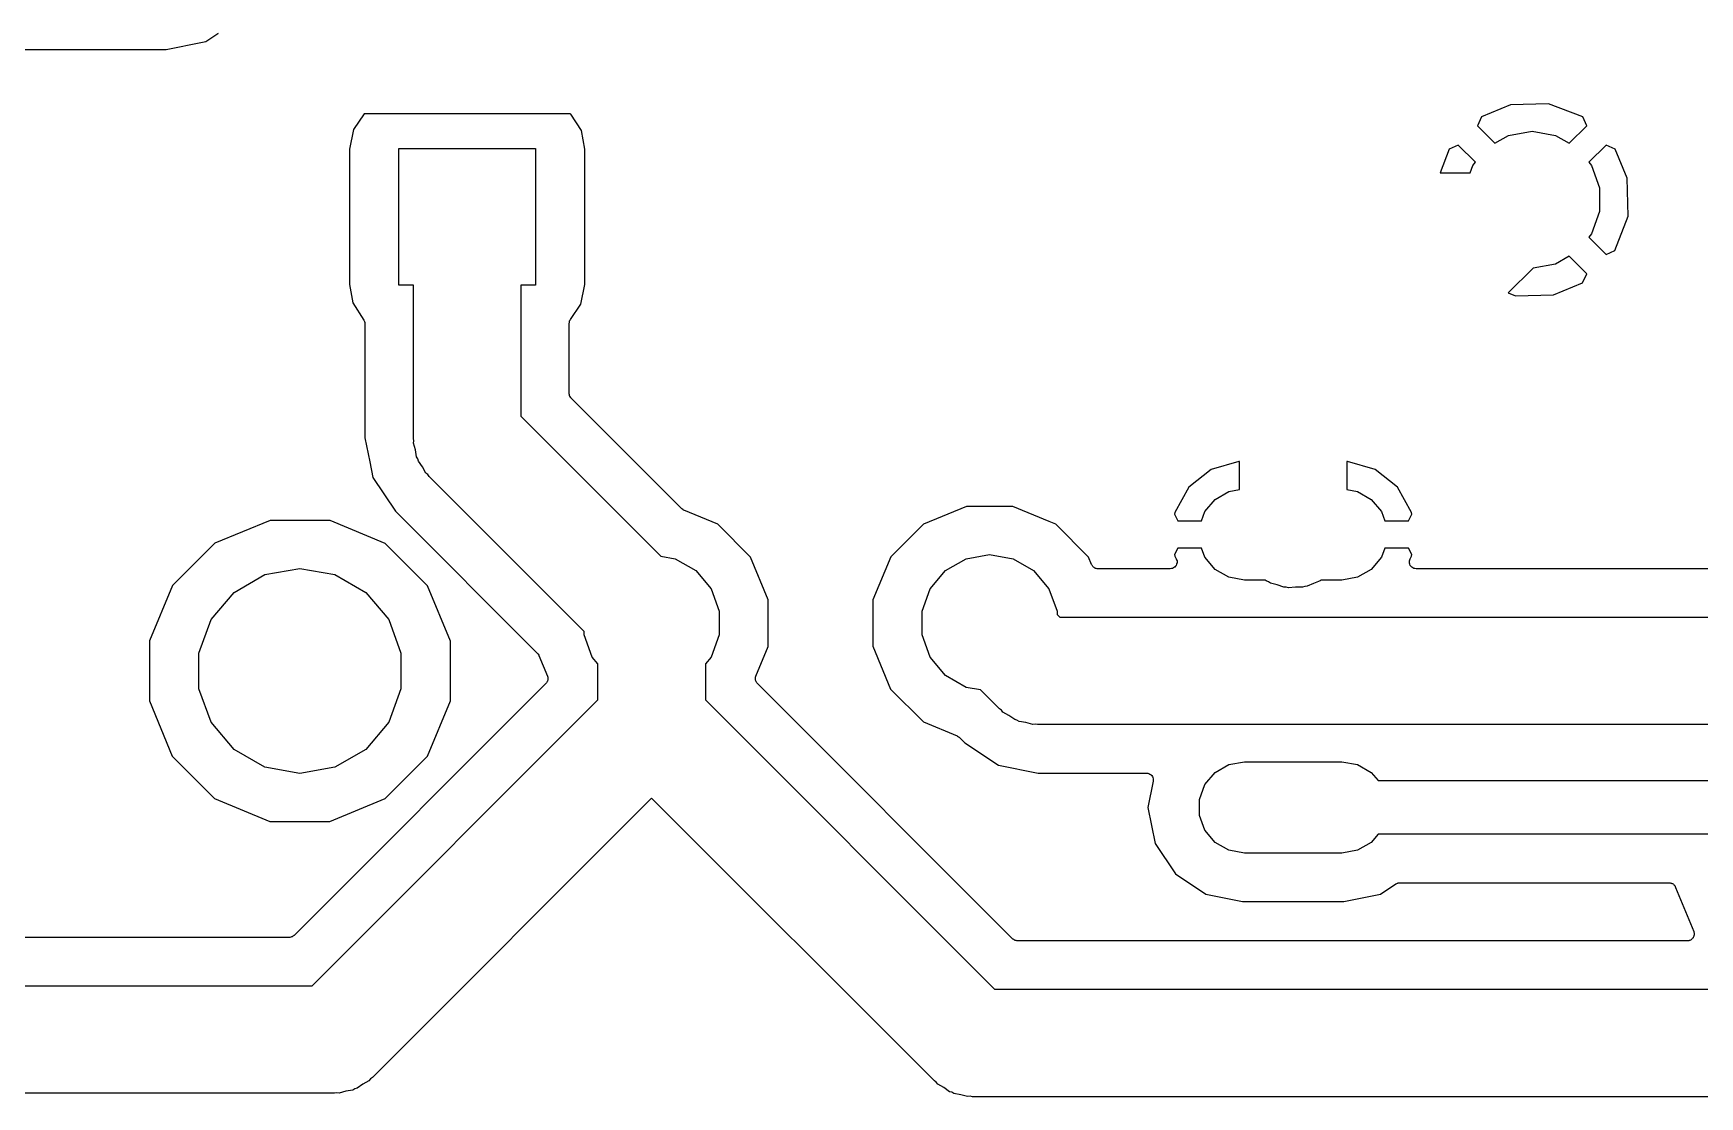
# Model space of a CAD drawing. Extents: x 38 to 133, y -144 to -38.
# Drawn here: x 70.29 to 101.29, y -110.79 to -91.01 of the extents above; entities that cross this region are included whole.
import ezdxf

# ---------------------------------------------------------------- set-up
doc = ezdxf.new("R2010")
doc.units = 0
doc.header["$MEASUREMENT"] = 0
doc.layers.add('BLACK', color=7, linetype='CONTINUOUS')

msp = doc.modelspace()

# ---------------------------------------------------------------- linework, layer by layer
at = {"layer": 'Black'}
for p, q in [((73.4971, -91.1611), (73.7204, -91.0119)), ((73.7204, -91.0119), (73.7343, -91.0058)), ((57.844, -91.308), (72.7585, -91.308)), ((72.7585, -91.308), (73.432, -91.174)), ((73.432, -91.174), (73.4971, -91.1611)), ((73.432, -91.174), (73.432, -91.174)), ((97.768, -92.3359), (97.2286, -92.5594)), ((98.4768, -92.3174), (97.768, -92.3359)), ((99.1117, -92.5611), (98.4768, -92.3174)), ((76.4414, -92.5035), (76.2425, -92.7946)), ((80.2734, -92.5035), (76.4414, -92.5035)), ((80.2855, -92.5118), (80.2734, -92.5035)), ((80.4831, -92.8188), (80.2855, -92.5118)), ((97.2286, -92.5594), (97.1532, -92.7283)), ((99.1864, -92.7283), (99.1117, -92.5611)), ((76.2425, -92.7946), (76.1677, -93.1643)), ((80.5479, -93.1634), (80.4831, -92.8188)), ((97.1532, -92.7283), (97.4784, -93.0535)), ((97.4784, -93.0535), (97.7338, -92.9061)), ((97.7338, -92.9061), (98.1698, -92.8292)), ((98.1698, -92.8292), (98.6058, -92.9061)), ((98.6058, -92.9061), (98.8611, -93.0535)), ((98.8611, -93.0535), (99.1864, -92.7283)), ((76.1677, -93.1643), (76.1677, -95.6797)), ((77.0878, -95.6915), (77.0878, -93.1515)), ((77.0878, -93.1515), (79.6278, -93.1515)), ((79.6278, -93.1515), (79.6278, -95.6915)), ((80.5479, -93.7751), (80.5479, -93.1634)), ((96.6269, -93.1621), (96.4572, -93.604)), ((96.794, -93.0875), (96.6269, -93.1621)), ((97.1147, -93.4082), (96.794, -93.0875)), ((99.5456, -93.0875), (99.2248, -93.4082)), ((99.7145, -93.1629), (99.5456, -93.0875)), ((99.9379, -93.7023), (99.7145, -93.1629)), ((96.4572, -93.604), (97.0157, -93.604)), ((97.0157, -93.604), (97.0657, -93.4666)), ((97.0657, -93.4666), (97.1147, -93.4082)), ((99.2248, -93.4082), (99.2738, -93.4666)), ((99.2738, -93.4666), (99.4253, -93.8827)), ((80.5479, -95.4518), (80.5479, -93.7751)), ((99.4253, -93.8827), (99.4253, -94.3254)), ((99.9564, -94.4111), (99.9379, -93.7023)), ((99.4253, -94.3254), (99.2738, -94.7415)), ((99.7127, -95.046), (99.9564, -94.4111)), ((99.2738, -94.7415), (99.2248, -94.7999)), ((99.2248, -94.7999), (99.5456, -95.1206)), ((98.8611, -95.1546), (98.6058, -95.302)), ((99.1864, -95.4798), (98.8611, -95.1546)), ((99.5456, -95.1206), (99.7127, -95.046)), ((80.5479, -95.6788), (80.5479, -95.4518)), ((98.192, -95.375), (97.728, -95.839)), ((98.6058, -95.302), (98.192, -95.375)), ((99.1109, -95.6487), (99.1864, -95.4798)), ((76.1677, -95.6797), (76.2325, -96.0243)), ((77.3578, -95.6915), (77.0878, -95.6915)), ((77.3578, -98.5466), (77.3578, -95.6915)), ((79.6278, -95.6915), (79.3578, -95.6915)), ((79.3578, -95.6915), (79.3578, -98.1324)), ((80.473, -96.0485), (80.5479, -95.6788)), ((98.5716, -95.8721), (99.1109, -95.6487)), ((76.2325, -96.0243), (76.4376, -96.343)), ((80.2799, -96.3311), (80.473, -96.0485)), ((97.728, -95.839), (97.8627, -95.8907)), ((97.8627, -95.8907), (98.5716, -95.8721)), ((76.4376, -96.343), (76.4431, -96.356)), ((76.4431, -96.356), (76.4501, -96.3683)), ((76.4501, -96.3683), (76.4515, -96.3762)), ((76.4515, -96.3762), (76.4546, -96.3836)), ((76.4546, -96.3836), (76.4553, -96.3978)), ((76.4553, -96.3978), (76.4578, -96.4117)), ((80.2578, -96.4028), (80.2605, -96.3872)), ((80.2578, -97.707), (80.2578, -96.4028)), ((80.2605, -96.3872), (80.2617, -96.3713)), ((80.2617, -96.3713), (80.2643, -96.3656)), ((80.2643, -96.3656), (80.2654, -96.3594)), ((80.2654, -96.3594), (80.2734, -96.3456)), ((80.2734, -96.3456), (80.2799, -96.3311)), ((76.4578, -96.4117), (76.4578, -98.5341)), ((80.2587, -97.7125), (80.2578, -97.707)), ((80.2583, -97.7181), (80.2587, -97.7125)), ((80.2626, -97.7341), (80.2583, -97.7181)), ((80.2654, -97.7504), (80.2626, -97.7341)), ((80.2682, -97.7553), (80.2654, -97.7504)), ((80.2697, -97.7607), (80.2682, -97.7553)), ((80.2792, -97.7743), (80.2697, -97.7607)), ((80.2875, -97.7886), (80.2792, -97.7743)), ((80.2918, -97.7922), (80.2875, -97.7886)), ((80.295, -97.7968), (80.2918, -97.7922)), ((82.3501, -99.8519), (80.295, -97.7968)), ((79.3578, -98.1324), (81.9602, -100.735)), ((76.4578, -98.5341), (76.5469, -98.9822)), ((77.3654, -98.5899), (77.3578, -98.5466)), ((77.3616, -98.6338), (77.3654, -98.5899)), ((77.3954, -98.76), (77.3616, -98.6338)), ((77.4181, -98.8886), (77.3954, -98.76)), ((77.4401, -98.9267), (77.4181, -98.8886)), ((76.5469, -98.9822), (76.5469, -98.9822)), ((76.5469, -98.9822), (76.6047, -99.2727)), ((77.4515, -98.9692), (77.4401, -98.9267)), ((77.5264, -99.0762), (77.4515, -98.9692)), ((77.5917, -99.1894), (77.5264, -99.0762)), ((77.6254, -99.2177), (77.5917, -99.1894)), ((92.1997, -99.122), (91.785, -99.4534)), ((92.7166, -98.9724), (92.1997, -99.122)), ((92.726, -98.9724), (92.7166, -98.9724)), ((92.726, -99.4967), (92.726, -98.9724)), ((94.726, -98.9724), (94.726, -99.4967)), ((94.7354, -98.9724), (94.726, -98.9724)), ((95.2523, -99.122), (94.7354, -98.9724)), ((95.667, -99.4534), (95.2523, -99.122)), ((76.6047, -99.2727), (77.0231, -99.8989)), ((77.6507, -99.2537), (77.6254, -99.2177)), ((80.5355, -102.139), (77.6507, -99.2537)), ((91.785, -99.4534), (91.5254, -99.9245)), ((92.5283, -99.5316), (92.726, -99.4967)), ((94.726, -99.4967), (94.9237, -99.5316)), ((95.9266, -99.9245), (95.667, -99.4534)), ((87.6477, -99.8094), (86.8499, -100.139)), ((88.511, -99.8102), (87.6477, -99.8094)), ((89.186, -100.09), (88.511, -99.8102)), ((92.0831, -99.9052), (92.2728, -99.6791)), ((92.2728, -99.6791), (92.5283, -99.5316)), ((94.9237, -99.5316), (95.1792, -99.6791)), ((95.1792, -99.6791), (95.3689, -99.9052)), ((74.693, -100.07), (73.6635, -100.495)), ((75.8069, -100.071), (74.693, -100.07)), ((76.8356, -100.498), (75.8069, -100.071)), ((77.0231, -99.8989), (79.6639, -102.54)), ((82.3523, -99.8535), (82.3501, -99.8519)), ((82.354, -99.8556), (82.3523, -99.8535)), ((82.3703, -99.8661), (82.354, -99.8556)), ((82.3862, -99.8772), (82.3703, -99.8661)), ((82.3888, -99.8779), (82.3862, -99.8772)), ((82.3912, -99.8794), (82.3888, -99.8779)), ((83.0218, -100.141), (82.3912, -99.8794)), ((89.3083, -100.141), (89.186, -100.09)), ((91.5254, -99.9245), (91.5186, -99.9552)), ((91.5186, -99.9552), (91.5824, -100.076)), ((91.5824, -100.076), (92.0209, -100.076)), ((92.0209, -100.076), (92.0831, -99.9052)), ((95.3689, -99.9052), (95.4311, -100.076)), ((95.4311, -100.076), (95.8696, -100.076)), ((95.8696, -100.076), (95.9334, -99.9552)), ((95.9334, -99.9552), (95.9266, -99.9245)), ((83.6317, -100.752), (83.0218, -100.141)), ((86.8499, -100.139), (86.2389, -100.749)), ((89.9182, -100.752), (89.3083, -100.141)), ((73.6635, -100.495), (72.8752, -101.282)), ((77.6225, -101.286), (76.8356, -100.498)), ((81.9602, -100.735), (82.227, -100.782)), ((86.2389, -100.749), (85.9078, -101.546)), ((87.6414, -100.782), (88.0775, -100.705)), ((88.0775, -100.705), (88.5135, -100.782)), ((91.5824, -100.584), (91.5186, -100.705)), ((91.5186, -100.705), (91.5254, -100.735)), ((91.5254, -100.735), (91.5509, -100.782)), ((92.0209, -100.584), (91.5824, -100.584)), ((92.0831, -100.755), (92.0209, -100.584)), ((95.4311, -100.584), (95.3689, -100.755)), ((95.8696, -100.584), (95.4311, -100.584)), ((95.9334, -100.705), (95.8696, -100.584)), ((95.9011, -100.782), (95.9266, -100.735)), ((95.9266, -100.735), (95.9334, -100.705)), ((74.5952, -101.078), (75.2475, -100.963)), ((75.2475, -100.963), (75.8998, -101.078)), ((82.227, -100.782), (82.6104, -101.003)), ((82.6104, -101.003), (82.895, -101.342)), ((83.9613, -101.55), (83.6317, -100.752)), ((86.9734, -101.342), (87.258, -101.003)), ((87.258, -101.003), (87.6414, -100.782)), ((88.5135, -100.782), (88.8969, -101.003)), ((88.8969, -101.003), (89.1815, -101.342)), ((89.9757, -100.891), (89.9182, -100.752)), ((89.9802, -100.899), (89.9757, -100.891)), ((89.9831, -100.906), (89.9802, -100.899)), ((89.992, -100.917), (89.9831, -100.906)), ((89.9994, -100.929), (89.992, -100.917)), ((90.0061, -100.934), (89.9994, -100.929)), ((90.0115, -100.94), (90.0061, -100.934)), ((90.0234, -100.947), (90.0115, -100.94)), ((90.0344, -100.956), (90.0234, -100.947)), ((90.0424, -100.958), (90.0344, -100.956)), ((90.0497, -100.962), (90.0424, -100.958)), ((90.0633, -100.965), (90.0497, -100.962)), ((90.0764, -100.969), (90.0633, -100.965)), ((90.0848, -100.969), (90.0764, -100.969)), ((90.0931, -100.97), (90.0848, -100.969)), ((91.4396, -100.97), (90.0931, -100.97)), ((91.4601, -100.966), (91.4396, -100.97)), ((91.4807, -100.963), (91.4601, -100.966)), ((91.4818, -100.963), (91.4807, -100.963)), ((91.4831, -100.962), (91.4818, -100.963)), ((91.5011, -100.952), (91.4831, -100.962)), ((91.5193, -100.942), (91.5011, -100.952)), ((91.5202, -100.941), (91.5193, -100.942)), ((91.5213, -100.94), (91.5202, -100.941)), ((91.5346, -100.924), (91.5213, -100.94)), ((91.5483, -100.909), (91.5346, -100.924)), ((91.5488, -100.907), (91.5483, -100.909)), ((91.5496, -100.906), (91.5488, -100.907)), ((91.5567, -100.887), (91.5496, -100.906)), ((91.5509, -100.782), (91.5576, -100.801)), ((91.5642, -100.868), (91.5567, -100.887)), ((91.5576, -100.801), (91.5647, -100.821)), ((91.5643, -100.866), (91.5642, -100.868)), ((91.5647, -100.865), (91.5643, -100.866)), ((91.5647, -100.821), (91.5647, -100.822)), ((91.5647, -100.822), (91.5651, -100.823)), ((91.5651, -100.823), (91.5647, -100.844)), ((91.5647, -100.844), (91.5647, -100.865)), ((92.2728, -100.981), (92.0831, -100.755)), ((92.5283, -101.128), (92.2728, -100.981)), ((95.1792, -100.981), (94.9237, -101.128)), ((95.3689, -100.755), (95.1792, -100.981)), ((95.8869, -100.823), (95.8873, -100.822)), ((95.8873, -100.844), (95.8869, -100.823)), ((95.8873, -100.821), (95.8944, -100.801)), ((95.8873, -100.822), (95.8873, -100.821)), ((95.8873, -100.865), (95.8873, -100.844)), ((95.8877, -100.866), (95.8873, -100.865)), ((95.8878, -100.868), (95.8877, -100.866)), ((95.8953, -100.887), (95.8878, -100.868)), ((95.8944, -100.801), (95.9011, -100.782)), ((95.9024, -100.906), (95.8953, -100.887)), ((95.9032, -100.907), (95.9024, -100.906)), ((95.9037, -100.909), (95.9032, -100.907)), ((95.9174, -100.924), (95.9037, -100.909)), ((95.9307, -100.94), (95.9174, -100.924)), ((95.9318, -100.941), (95.9307, -100.94)), ((95.9327, -100.942), (95.9318, -100.941)), ((95.9509, -100.952), (95.9327, -100.942)), ((95.9689, -100.962), (95.9509, -100.952)), ((95.9702, -100.963), (95.9689, -100.962)), ((95.9713, -100.963), (95.9702, -100.963)), ((95.9919, -100.966), (95.9713, -100.963)), ((96.0124, -100.97), (95.9919, -100.966)), ((101.967, -100.97), (96.0124, -100.97)), ((72.8752, -101.282), (72.4481, -102.311)), ((74.0216, -101.409), (74.5952, -101.078)), ((75.8998, -101.078), (76.4734, -101.409)), ((78.0479, -102.316), (77.6225, -101.286)), ((82.895, -101.342), (83.0464, -101.758)), ((86.822, -101.758), (86.9734, -101.342)), ((89.1815, -101.342), (89.3329, -101.758)), ((92.8189, -101.18), (92.5283, -101.128)), ((93.2065, -101.18), (92.8189, -101.18)), ((93.226, -101.196), (93.2065, -101.18)), ((93.2673, -101.211), (93.226, -101.196)), ((93.3034, -101.236), (93.2673, -101.211)), ((93.4296, -101.27), (93.3034, -101.236)), ((93.5524, -101.315), (93.4296, -101.27)), ((93.5964, -101.315), (93.5524, -101.315)), ((93.6388, -101.326), (93.5964, -101.315)), ((93.769, -101.315), (93.6388, -101.326)), ((93.8996, -101.315), (93.769, -101.315)), ((93.941, -101.3), (93.8996, -101.315)), ((93.9848, -101.296), (93.941, -101.3)), ((94.1032, -101.241), (93.9848, -101.296)), ((94.226, -101.196), (94.1032, -101.241)), ((94.2455, -101.18), (94.226, -101.196)), ((94.6331, -101.18), (94.2455, -101.18)), ((94.9237, -101.128), (94.6331, -101.18)), ((73.5958, -101.916), (74.0216, -101.409)), ((76.4734, -101.409), (76.8992, -101.916)), ((83.9606, -102.413), (83.9613, -101.55)), ((85.9078, -101.546), (85.9071, -102.41)), ((73.3693, -102.539), (73.5958, -101.916)), ((76.8992, -101.916), (77.1257, -102.539)), ((83.0464, -101.758), (83.0464, -102.201)), ((86.822, -102.201), (86.822, -101.758)), ((89.3329, -101.758), (89.3329, -101.821)), ((89.3329, -101.821), (89.3819, -101.87)), ((89.3819, -101.87), (93.726, -101.87)), ((93.726, -101.87), (102.392, -101.87)), ((80.5355, -102.201), (80.5355, -102.139)), ((80.6869, -102.617), (80.5355, -102.201)), ((83.0464, -102.201), (82.895, -102.617)), ((86.9734, -102.617), (86.822, -102.201)), ((72.4481, -102.311), (72.4471, -103.424)), ((73.3693, -103.201), (73.3693, -102.539)), ((77.1257, -102.539), (77.1257, -103.201)), ((78.0469, -103.429), (78.0479, -102.316)), ((79.6639, -102.54), (79.6655, -102.542)), ((79.6655, -102.542), (79.6678, -102.544)), ((79.6678, -102.544), (79.6781, -102.56)), ((79.6781, -102.56), (79.6892, -102.576)), ((79.6892, -102.576), (79.6899, -102.579)), ((79.6899, -102.579), (79.6914, -102.581)), ((79.6914, -102.581), (79.8511, -102.968)), ((83.7306, -102.967), (83.9606, -102.413)), ((85.9071, -102.41), (86.2368, -103.207)), ((80.791, -102.741), (80.6869, -102.617)), ((80.791, -103.411), (80.791, -102.741)), ((82.895, -102.617), (82.791, -102.741)), ((82.791, -102.741), (82.791, -103.411)), ((87.258, -102.956), (86.9734, -102.617)), ((73.5958, -103.824), (73.3693, -103.201)), ((79.8236, -103.106), (75.1386, -107.791)), ((77.1257, -103.201), (76.8992, -103.824)), ((79.8283, -103.099), (79.8236, -103.106)), ((79.8345, -103.093), (79.8283, -103.099)), ((79.8409, -103.081), (79.8345, -103.093)), ((79.8489, -103.07), (79.8409, -103.081)), ((79.851, -103.062), (79.8489, -103.07)), ((79.8549, -103.054), (79.851, -103.062)), ((79.8511, -102.968), (79.8529, -102.976)), ((79.8529, -102.976), (79.8564, -102.983)), ((79.8567, -103.041), (79.8549, -103.054)), ((79.8564, -102.983), (79.8577, -102.997)), ((79.8603, -103.027), (79.8567, -103.041)), ((79.8577, -102.997), (79.8607, -103.011)), ((79.8607, -103.011), (79.8596, -103.019)), ((79.8596, -103.019), (79.8603, -103.027)), ((83.721, -103.01), (83.724, -102.997)), ((83.7221, -103.018), (83.721, -103.01)), ((83.7214, -103.027), (83.7221, -103.018)), ((83.725, -103.04), (83.7214, -103.027)), ((83.724, -102.997), (83.7252, -102.983)), ((83.7268, -103.054), (83.725, -103.04)), ((83.7252, -102.983), (83.7288, -102.975)), ((83.7306, -103.061), (83.7268, -103.054)), ((83.7288, -102.975), (83.7306, -102.967)), ((83.7328, -103.069), (83.7306, -103.061)), ((83.7407, -103.081), (83.7328, -103.069)), ((83.7471, -103.093), (83.7407, -103.081)), ((83.7533, -103.099), (83.7471, -103.093)), ((83.7581, -103.106), (83.7533, -103.099)), ((88.5068, -107.854), (83.7581, -103.106)), ((86.2368, -103.207), (86.8466, -103.818)), ((87.6414, -103.178), (87.258, -102.956)), ((87.9083, -103.225), (87.6414, -103.178)), ((88.2606, -103.577), (87.9083, -103.225)), ((72.4471, -103.424), (72.8725, -104.454)), ((75.4742, -108.728), (80.791, -103.411)), ((77.6198, -104.458), (78.0469, -103.429)), ((82.791, -103.411), (88.1712, -108.791)), ((74.0216, -104.331), (73.5958, -103.824)), ((76.8992, -103.824), (76.4734, -104.331)), ((86.8466, -103.818), (87.4773, -104.08)), ((88.2966, -103.602), (88.2606, -103.577)), ((88.3249, -103.636), (88.2966, -103.602)), ((88.438, -103.701), (88.3249, -103.636)), ((88.5451, -103.776), (88.438, -103.701)), ((88.5876, -103.788), (88.5451, -103.776)), ((88.6257, -103.81), (88.5876, -103.788)), ((88.7543, -103.832), (88.6257, -103.81)), ((88.8805, -103.866), (88.7543, -103.832)), ((87.4773, -104.08), (87.4796, -104.082)), ((87.4796, -104.082), (87.4822, -104.082)), ((87.4822, -104.082), (87.4981, -104.094)), ((87.4981, -104.094), (87.5144, -104.104)), ((87.5144, -104.104), (87.5161, -104.106)), ((87.5161, -104.106), (87.5184, -104.108)), ((87.5184, -104.108), (87.6153, -104.205)), ((88.9244, -103.862), (88.8805, -103.866)), ((88.9677, -103.87), (88.9244, -103.862)), ((93.726, -103.87), (88.9677, -103.87)), ((102.806, -103.87), (93.726, -103.87)), ((72.8725, -104.454), (73.6594, -105.242)), ((74.5952, -104.662), (74.0216, -104.331)), ((76.4734, -104.331), (75.8998, -104.662)), ((76.8315, -105.245), (77.6198, -104.458)), ((87.6153, -104.205), (88.2415, -104.623)), ((75.2475, -104.777), (74.5952, -104.662)), ((75.8998, -104.662), (75.2475, -104.777)), ((88.2415, -104.623), (88.9802, -104.77)), ((88.9802, -104.77), (90.9966, -104.77)), ((90.9966, -104.77), (90.998, -104.77)), ((90.998, -104.77), (90.9993, -104.77)), ((90.9993, -104.77), (91.0196, -104.774)), ((91.0196, -104.774), (91.04, -104.778)), ((91.04, -104.778), (91.0412, -104.778)), ((91.0412, -104.778), (91.0426, -104.779)), ((91.0426, -104.779), (91.0603, -104.789)), ((92.0831, -104.985), (92.2728, -104.759)), ((92.2728, -104.759), (92.5283, -104.612)), ((92.5283, -104.612), (92.8189, -104.56)), ((92.8189, -104.56), (94.6331, -104.56)), ((94.6331, -104.56), (94.9237, -104.612)), ((94.9237, -104.612), (95.1792, -104.759)), ((95.1792, -104.759), (95.3058, -104.91)), ((91.1211, -104.922), (91.024, -105.41)), ((91.0603, -104.789), (91.0782, -104.8)), ((91.0782, -104.8), (91.0791, -104.801)), ((91.0791, -104.801), (91.0803, -104.802)), ((91.0803, -104.802), (91.0933, -104.818)), ((91.0933, -104.818), (91.1066, -104.834)), ((91.1066, -104.834), (91.107, -104.835)), ((91.107, -104.835), (91.1079, -104.836)), ((91.1079, -104.836), (91.1146, -104.856)), ((91.1146, -104.856), (91.1216, -104.875)), ((91.1212, -104.92), (91.1211, -104.922)), ((91.1216, -104.919), (91.1212, -104.92)), ((91.1216, -104.875), (91.1216, -104.876)), ((91.1216, -104.876), (91.1221, -104.878)), ((91.1221, -104.878), (91.1216, -104.898)), ((91.1216, -104.898), (91.1216, -104.919)), ((91.9822, -105.262), (92.0831, -104.985)), ((95.3058, -104.91), (101.917, -104.91)), ((73.6594, -105.242), (74.6881, -105.669)), ((75.802, -105.67), (76.8315, -105.245)), ((81.791, -105.24), (76.5955, -110.435)), ((87.0499, -110.499), (81.791, -105.24)), ((91.9822, -105.558), (91.9822, -105.262)), ((74.6881, -105.669), (75.802, -105.67)), ((91.024, -105.41), (91.157, -106.079)), ((92.0831, -105.835), (91.9822, -105.558)), ((92.2728, -106.061), (92.0831, -105.835)), ((95.3058, -105.91), (95.1792, -106.061)), ((101.71, -105.91), (95.3058, -105.91)), ((91.157, -106.079), (91.5357, -106.645)), ((92.5283, -106.208), (92.2728, -106.061)), ((92.8189, -106.26), (92.5283, -106.208)), ((94.6331, -106.26), (92.8189, -106.26)), ((94.9237, -106.208), (94.6331, -106.26)), ((95.1792, -106.061), (94.9237, -106.208)), ((91.5357, -106.645), (92.1026, -107.024)), ((95.3494, -107.024), (95.6379, -106.831)), ((95.6379, -106.831), (95.6518, -106.825)), ((95.6518, -106.825), (95.665, -106.818)), ((95.665, -106.818), (95.6719, -106.816)), ((95.6719, -106.816), (95.6783, -106.814)), ((95.6783, -106.814), (95.6935, -106.813)), ((95.6935, -106.813), (95.7085, -106.81)), ((95.7085, -106.81), (100.72, -106.81)), ((100.72, -106.81), (100.731, -106.812)), ((100.731, -106.812), (100.742, -106.812)), ((100.742, -106.812), (100.752, -106.816)), ((100.752, -106.816), (100.763, -106.818)), ((100.763, -106.818), (100.773, -106.823)), ((100.773, -106.823), (100.783, -106.827)), ((100.783, -106.827), (100.792, -106.834)), ((100.792, -106.834), (100.801, -106.84)), ((100.801, -106.84), (100.808, -106.848)), ((100.808, -106.848), (100.817, -106.855)), ((100.817, -106.855), (100.822, -106.865)), ((100.822, -106.865), (100.83, -106.873)), ((100.83, -106.873), (100.833, -106.884)), ((100.833, -106.884), (100.839, -106.894)), ((100.839, -106.894), (100.84, -106.899)), ((100.84, -106.899), (101.177, -107.716)), ((92.1026, -107.024), (92.7837, -107.16)), ((92.7837, -107.16), (94.6683, -107.16)), ((94.6683, -107.16), (95.3494, -107.024)), ((75.0488, -107.828), (69.1656, -107.828)), ((75.0543, -107.827), (75.0488, -107.828)), ((75.0599, -107.828), (75.0543, -107.827)), ((75.0759, -107.823), (75.0599, -107.828)), ((75.0922, -107.82), (75.0759, -107.823)), ((75.0971, -107.818), (75.0922, -107.82)), ((75.1025, -107.816), (75.0971, -107.818)), ((75.1161, -107.807), (75.1025, -107.816)), ((75.1304, -107.798), (75.1161, -107.807)), ((75.134, -107.794), (75.1304, -107.798)), ((75.1386, -107.791), (75.134, -107.794)), ((88.5114, -107.858), (88.5068, -107.854)), ((88.515, -107.862), (88.5114, -107.858)), ((88.5294, -107.87), (88.515, -107.862)), ((88.5429, -107.88), (88.5294, -107.87)), ((88.5483, -107.881), (88.5429, -107.88)), ((88.5532, -107.884), (88.5483, -107.881)), ((101.115, -107.877), (101.104, -107.884)), ((101.128, -107.872), (101.115, -107.877)), ((101.134, -107.866), (101.128, -107.872)), ((101.142, -107.862), (101.134, -107.866)), ((101.151, -107.851), (101.142, -107.862)), ((101.161, -107.842), (101.151, -107.851)), ((101.165, -107.834), (101.161, -107.842)), ((101.17, -107.828), (101.165, -107.834)), ((101.175, -107.815), (101.17, -107.828)), ((101.181, -107.803), (101.175, -107.815)), ((101.177, -107.716), (101.18, -107.729)), ((101.18, -107.729), (101.185, -107.742)), ((101.182, -107.794), (101.181, -107.803)), ((101.185, -107.787), (101.182, -107.794)), ((101.185, -107.742), (101.185, -107.751)), ((101.185, -107.751), (101.187, -107.759)), ((101.187, -107.759), (101.185, -107.773)), ((101.185, -107.773), (101.185, -107.787)), ((88.5695, -107.887), (88.5532, -107.884)), ((88.5855, -107.891), (88.5695, -107.887)), ((88.5911, -107.891), (88.5855, -107.891)), ((88.5966, -107.891), (88.5911, -107.891)), ((101.06, -107.891), (88.5966, -107.891)), ((101.074, -107.889), (101.06, -107.891)), ((101.087, -107.889), (101.074, -107.889)), ((101.095, -107.885), (101.087, -107.889)), ((101.104, -107.884), (101.095, -107.885)), ((68.7402, -108.728), (75.4742, -108.728)), ((88.1712, -108.791), (115.791, -108.791)), ((76.2304, -110.668), (76.1018, -110.69)), ((76.2685, -110.646), (76.2304, -110.668)), ((76.311, -110.634), (76.2685, -110.646)), ((76.4181, -110.559), (76.311, -110.634)), ((76.5312, -110.494), (76.4181, -110.559)), ((76.5595, -110.46), (76.5312, -110.494)), ((76.5955, -110.435), (76.5595, -110.46)), ((87.0859, -110.524), (87.0499, -110.499)), ((87.1142, -110.558), (87.0859, -110.524)), ((87.2274, -110.623), (87.1142, -110.558)), ((87.3344, -110.698), (87.2274, -110.623)), ((75.8884, -110.728), (68.7402, -110.728)), ((75.9317, -110.72), (75.8884, -110.728)), ((75.9756, -110.724), (75.9317, -110.72)), ((76.1018, -110.69), (75.9756, -110.724)), ((87.3769, -110.709), (87.3344, -110.698)), ((87.415, -110.731), (87.3769, -110.709)), ((87.5436, -110.754), (87.415, -110.731)), ((87.6698, -110.788), (87.5436, -110.754)), ((87.7137, -110.784), (87.6698, -110.788)), ((87.757, -110.791), (87.7137, -110.784)), ((116.205, -110.791), (87.757, -110.791))]:
    msp.add_line(p, q, dxfattribs=at)

doc.saveas('drawing.dxf')
